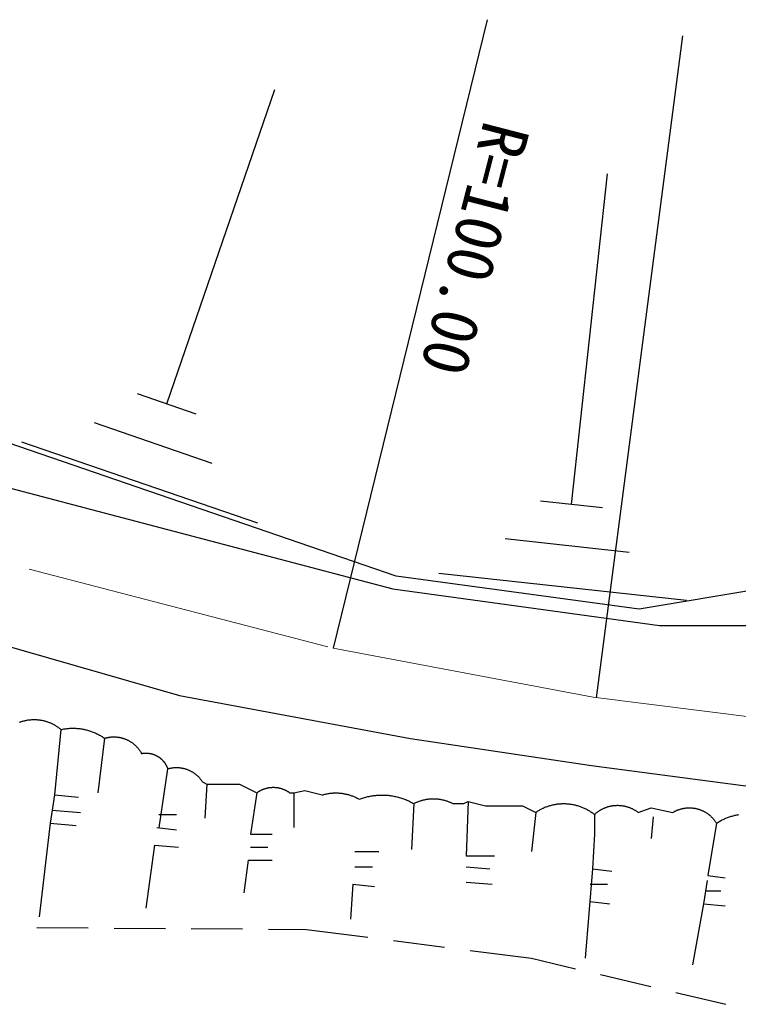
# Model space of a CAD drawing. Units: millimetres, scale not verified. Extents: x 40000 to 680000, y 20000 to 380000.
# Drawn here: x 383062 to 411000, y 283383 to 321652 of the extents above; entities that cross this region are included whole.
import ezdxf
from ezdxf.enums import TextEntityAlignment as Align

# ---------------------------------------------------------------- set-up
doc = ezdxf.new("R2010")
doc.units = ezdxf.units.MM
doc.header["$LTSCALE"] = 1000
doc.linetypes.add('CHAIN', pattern=[18.5, 12, -1.5, 3.5, -1.5])
for name, color, linetype, lineweight in [('M-BGD', 7, 'Continuous', 25), ('M-BMK', 2, 'CHAIN', 13), ('M-BMK-SRVR', 3, 'Continuous', 25)]:
    doc.layers.add(name, color=color, linetype=linetype, lineweight=lineweight)
doc.styles.add('ＭＳ ゴシック', font='')
doc.styles.get('ＭＳ ゴシック').set_extended_font_data('MS Gothic')

msp = doc.modelspace()

# ---------------------------------------------------------------- linework, layer by layer
at = {"layer": 'M-BGD'}
for p, q in [((388782, 306717), (392982, 318936)), ((404520, 302813), (405918, 315658)), ((362757, 308673), (397571, 299534)), ((397701, 300024), (377632, 306922)), ((389927, 306323), (387636, 307110)), ((390548, 304402), (385965, 305977)), ((392314, 302087), (383149, 305237)), ((405724, 302682), (403316, 302944)), ((406754, 300945), (401937, 301469)), ((408988, 299077), (399354, 300126)), ((416695, 300328), (407148, 298746)), ((407148, 298746), (397701, 300024)), ((397571, 299534), (407936, 298102)), ((407936, 298102), (413597, 298109)), ((381317, 297666), (389276, 295387)), ((389276, 295387), (398255, 293708)), ((384667, 294062), (384413, 291522)), ((386360, 293723), (386106, 291606)), ((398255, 293708), (405289, 292663)), ((388489, 290241), (388816, 292538)), ((405289, 292663), (416273, 291211)), ((390170, 292030), (390340, 291945)), ((390340, 291945), (390260, 290621)), ((390340, 291945), (391356, 291945)), ((391356, 291945), (391610, 291945)), ((391610, 291945), (392287, 291606)), ((393726, 291606), (394150, 291691)), ((394150, 291691), (394827, 291522)), ((384413, 291522), (384328, 290929)), ((384413, 291522), (385344, 291437)), ((392287, 291606), (392033, 289998)), ((393557, 291606), (393726, 291606)), ((393726, 291606), (393726, 290252)), ((400330, 291183), (400500, 291268)), ((400500, 291268), (400415, 289151)), ((400500, 291268), (401177, 291098)), ((384328, 290929), (384244, 290421)), ((384328, 290929), (385429, 290844)), ((398383, 291183), (398298, 289405)), ((399907, 291183), (400330, 291183)), ((401177, 291098), (402278, 291098)), ((402278, 291098), (402616, 291098)), ((402616, 291098), (403124, 290844)), ((407104, 290844), (407612, 291014)), ((407104, 290844), (407612, 291014)), ((407612, 291014), (408458, 290844)), ((407612, 291014), (408458, 290844)), ((388477, 290760), (389154, 290760)), ((403124, 290844), (402955, 289320)), ((405410, 290760), (405410, 289998)), ((407696, 290675), (407612, 289828)), ((384244, 290421), (383820, 286780)), ((384244, 290421), (385260, 290336)), ((388392, 290252), (389154, 290167)), ((410152, 290421), (409813, 288389)), ((392033, 289998), (392880, 289998)), ((405410, 289998), (405326, 288643)), ((388308, 289574), (387969, 287119)), ((388308, 289574), (389239, 289490)), ((392033, 289490), (392710, 289490)), ((396097, 289320), (397028, 289320)), ((391948, 288982), (391779, 287712)), ((391948, 288982), (392880, 288982)), ((400415, 289151), (401516, 289151)), ((396097, 288728), (396774, 288728)), ((396097, 288728), (396774, 288728)), ((400415, 288728), (401346, 288643)), ((405326, 288643), (405047, 285175)), ((405326, 288643), (406088, 288558)), ((409796, 288198), (409644, 287288)), ((409813, 288389), (410490, 288304)), ((396012, 288050), (395928, 286696)), ((396012, 288050), (396859, 287966)), ((400415, 288135), (401431, 288050)), ((405241, 288050), (405918, 288050)), ((409728, 287796), (410321, 287796)), ((405241, 287373), (406003, 287288)), ((409644, 287288), (409220, 284918)), ((409644, 287288), (410490, 287204)), ((383730, 286363), (385730, 286349)), ((386730, 286343), (388730, 286329)), ((389730, 286323), (391730, 286310)), ((392730, 286303), (394213, 286293)), ((394213, 286293), (396602, 285987)), ((397594, 285861), (399578, 285607)), ((400570, 285480), (402959, 285174)), ((402959, 285174), (404676, 284767)), ((405649, 284537), (407595, 284075)), ((408568, 283845), (410514, 283383))]:
    msp.add_line(p, q, dxfattribs=at)
for points in [[(383053, 294348), (383080, 294358), (383107, 294367), (383135, 294376), (383162, 294384), (383190, 294392), (383217, 294400), (383245, 294407), (383273, 294413), (383301, 294419), (383329, 294424), (383357, 294429), (383386, 294434), (383414, 294438), (383443, 294441), (383471, 294444), (383500, 294446), (383528, 294448), (383557, 294449), (383586, 294450), (383614, 294451), (383643, 294450), (383672, 294450), (383700, 294449), (383729, 294447), (383757, 294445), (383786, 294442), (383814, 294439), (383843, 294435), (383871, 294431), (383899, 294426), (383928, 294421), (383956, 294415), (383984, 294409), (384011, 294402), (384039, 294395), (384067, 294387), (384094, 294379), (384122, 294370), (384149, 294361), (384176, 294351), (384202, 294341), (384229, 294330), (384255, 294319), (384282, 294307), (384308, 294295), (384333, 294283), (384359, 294270), (384384, 294256), (384409, 294243), (384434, 294228), (384459, 294214), (384483, 294198), (384507, 294183), (384531, 294167), (384554, 294150), (384577, 294133), (384600, 294116), (384623, 294098), (384645, 294080), (384667, 294062)], [(384667, 294062), (384705, 294070), (384743, 294077), (384781, 294084), (384819, 294090), (384857, 294095), (384896, 294100), (384934, 294104), (384973, 294107), (385011, 294110), (385050, 294112), (385088, 294113), (385127, 294113), (385166, 294113), (385204, 294112), (385243, 294110), (385282, 294108), (385320, 294105), (385359, 294101), (385397, 294097), (385435, 294092), (385474, 294086), (385512, 294079), (385550, 294072), (385587, 294064), (385625, 294055), (385663, 294046), (385700, 294036), (385737, 294026), (385774, 294014), (385811, 294002), (385847, 293990), (385884, 293976), (385920, 293962), (385955, 293948), (385991, 293932), (386026, 293916), (386061, 293900), (386096, 293883), (386130, 293865), (386164, 293846), (386198, 293827), (386231, 293808), (386264, 293787), (386296, 293766), (386329, 293745), (386360, 293723)], [(386360, 293723), (386381, 293729), (386402, 293735), (386424, 293741), (386445, 293746), (386466, 293750), (386488, 293755), (386509, 293759), (386531, 293762), (386553, 293766), (386574, 293768), (386596, 293771), (386618, 293773), (386640, 293774), (386662, 293776), (386684, 293777), (386705, 293777), (386727, 293777), (386749, 293777), (386771, 293776), (386793, 293775), (386815, 293773), (386837, 293772), (386859, 293769), (386880, 293767), (386902, 293764), (386924, 293760), (386945, 293756), (386967, 293752), (386988, 293747), (387009, 293742), (387031, 293737), (387052, 293731), (387073, 293725), (387094, 293719), (387115, 293712), (387135, 293705), (387156, 293697), (387176, 293689), (387196, 293681), (387217, 293672), (387236, 293663), (387256, 293653), (387276, 293644), (387295, 293634), (387315, 293623), (387334, 293612), (387352, 293601), (387371, 293590), (387390, 293578), (387408, 293566), (387426, 293553), (387444, 293540), (387461, 293527), (387478, 293514), (387496, 293500), (387512, 293486), (387529, 293472), (387545, 293457), (387561, 293442), (387577, 293427), (387593, 293412), (387608, 293396), (387623, 293380), (387637, 293364), (387652, 293347), (387666, 293330), (387680, 293313), (387693, 293296), (387706, 293278), (387719, 293261), (387732, 293243), (387744, 293224), (387756, 293206), (387767, 293187), (387778, 293169), (387789, 293150), (387800, 293130)], [(387800, 293130), (387815, 293133), (387831, 293136), (387847, 293138), (387862, 293140), (387878, 293142), (387894, 293143), (387910, 293145), (387925, 293145), (387941, 293146), (387957, 293146), (387973, 293147), (387989, 293146), (388005, 293146), (388021, 293145), (388036, 293144), (388052, 293143), (388068, 293141), (388084, 293139), (388099, 293137), (388115, 293135), (388131, 293132), (388146, 293129), (388162, 293125), (388177, 293122), (388193, 293118), (388208, 293114), (388223, 293110), (388238, 293105), (388253, 293100), (388268, 293095), (388283, 293089), (388298, 293084), (388313, 293078), (388327, 293072), (388342, 293065), (388356, 293058), (388370, 293051), (388384, 293044), (388398, 293037), (388412, 293029), (388426, 293021), (388439, 293013), (388453, 293004), (388466, 292995), (388479, 292987), (388492, 292977), (388505, 292968), (388517, 292958), (388530, 292948), (388542, 292938), (388554, 292928), (388566, 292918), (388578, 292907), (388589, 292896), (388601, 292885), (388612, 292874), (388623, 292862), (388633, 292850), (388644, 292839), (388654, 292826), (388664, 292814), (388674, 292802), (388684, 292789), (388693, 292776), (388702, 292764), (388711, 292750), (388720, 292737), (388728, 292724), (388736, 292710), (388744, 292697), (388752, 292683), (388760, 292669), (388767, 292655), (388774, 292640), (388781, 292626), (388787, 292612), (388793, 292597), (388799, 292582), (388805, 292568), (388810, 292553), (388816, 292538)], [(388816, 292538), (388836, 292544), (388857, 292549), (388878, 292554), (388899, 292559), (388920, 292563), (388941, 292567), (388963, 292571), (388984, 292574), (389005, 292577), (389027, 292579), (389048, 292581), (389070, 292583), (389091, 292584), (389113, 292585), (389134, 292586), (389156, 292586), (389177, 292586), (389199, 292585), (389220, 292584), (389242, 292583), (389263, 292581), (389285, 292579), (389306, 292576), (389328, 292573), (389349, 292570), (389370, 292566), (389391, 292562), (389412, 292558), (389433, 292553), (389454, 292548), (389475, 292542), (389496, 292537), (389516, 292530), (389537, 292524), (389557, 292517), (389578, 292509), (389598, 292501), (389618, 292493), (389637, 292485), (389657, 292476), (389677, 292467), (389696, 292457), (389715, 292448), (389734, 292437), (389753, 292427), (389772, 292416), (389790, 292405), (389808, 292393), (389826, 292381), (389844, 292369), (389862, 292357), (389879, 292344), (389896, 292331), (389913, 292317), (389929, 292304), (389946, 292290), (389962, 292275), (389978, 292261), (389993, 292246), (390009, 292231), (390024, 292216), (390039, 292200), (390053, 292184), (390067, 292168), (390081, 292151), (390095, 292135), (390108, 292118), (390121, 292101), (390134, 292083), (390146, 292066), (390159, 292048), (390170, 292030)], [(392287, 291606), (392302, 291618), (392318, 291628), (392333, 291639), (392349, 291650), (392365, 291660), (392381, 291669), (392398, 291679), (392414, 291688), (392431, 291697), (392448, 291706), (392465, 291714), (392482, 291722), (392499, 291730), (392516, 291737), (392534, 291744), (392552, 291751), (392569, 291758), (392587, 291764), (392605, 291770), (392623, 291775), (392642, 291780), (392660, 291785), (392678, 291790), (392697, 291794), (392715, 291798), (392734, 291801), (392752, 291804), (392771, 291807), (392790, 291810), (392809, 291812), (392828, 291814), (392846, 291815), (392865, 291816), (392884, 291817), (392903, 291818), (392922, 291818), (392941, 291818), (392960, 291817), (392979, 291816), (392998, 291815), (393016, 291814), (393035, 291812), (393054, 291810), (393073, 291807), (393092, 291804), (393110, 291801), (393129, 291798), (393147, 291794), (393166, 291790), (393184, 291785), (393202, 291780), (393221, 291775), (393239, 291770), (393257, 291764), (393275, 291758), (393292, 291751), (393310, 291744), (393328, 291737), (393345, 291730), (393362, 291722), (393379, 291714), (393396, 291706), (393413, 291697), (393430, 291688), (393446, 291679), (393463, 291669), (393479, 291660), (393495, 291650), (393511, 291639), (393526, 291628), (393542, 291618), (393557, 291606)], [(394827, 291522), (394859, 291531), (394891, 291540), (394923, 291548), (394955, 291555), (394988, 291562), (395020, 291569), (395053, 291574), (395085, 291579), (395118, 291584), (395151, 291588), (395184, 291591), (395217, 291594), (395250, 291596), (395283, 291598), (395316, 291599), (395349, 291599), (395383, 291599), (395416, 291598), (395449, 291597), (395482, 291594), (395515, 291592), (395548, 291589), (395581, 291585), (395614, 291580), (395646, 291575), (395679, 291569), (395711, 291563), (395744, 291556), (395776, 291549), (395808, 291541), (395840, 291532), (395872, 291523), (395904, 291513), (395935, 291503), (395966, 291492), (395998, 291481), (396028, 291469), (396059, 291456), (396089, 291443), (396120, 291429), (396149, 291415), (396179, 291400), (396208, 291385), (396238, 291369), (396266, 291352)], [(396266, 291352), (396307, 291368), (396349, 291383), (396390, 291397), (396432, 291410), (396474, 291422), (396517, 291434), (396559, 291445), (396602, 291455), (396645, 291465), (396688, 291473), (396731, 291481), (396775, 291488), (396818, 291495), (396862, 291500), (396905, 291505), (396949, 291509), (396993, 291512), (397037, 291515), (397081, 291516), (397125, 291517), (397168, 291517), (397212, 291517), (397256, 291515), (397300, 291513), (397344, 291510), (397388, 291506), (397431, 291501), (397475, 291496), (397519, 291489), (397562, 291482), (397605, 291474), (397648, 291466), (397691, 291457), (397734, 291446), (397776, 291435), (397819, 291424), (397861, 291411), (397903, 291398), (397945, 291384), (397986, 291370), (398027, 291354), (398068, 291338), (398108, 291321), (398149, 291304), (398189, 291285), (398228, 291266), (398267, 291246), (398306, 291226), (398345, 291205), (398383, 291183)], [(398383, 291183), (398409, 291197), (398435, 291210), (398462, 291222), (398489, 291234), (398516, 291246), (398543, 291257), (398570, 291267), (398598, 291278), (398626, 291287), (398654, 291296), (398682, 291305), (398710, 291313), (398738, 291321), (398767, 291328), (398795, 291334), (398824, 291340), (398853, 291346), (398882, 291351), (398911, 291355), (398940, 291359), (398969, 291363), (398998, 291366), (399028, 291368), (399057, 291370), (399086, 291371), (399116, 291372), (399145, 291372), (399174, 291372), (399204, 291371), (399233, 291370), (399262, 291368), (399292, 291366), (399321, 291363), (399350, 291359), (399379, 291355), (399408, 291351), (399437, 291346), (399466, 291340), (399495, 291334), (399523, 291328), (399552, 291321), (399580, 291313), (399608, 291305), (399636, 291296), (399664, 291287), (399692, 291278), (399720, 291267), (399747, 291257), (399774, 291246), (399801, 291234), (399828, 291222), (399855, 291210), (399881, 291197), (399907, 291183)], [(403124, 290844), (403153, 290863), (403181, 290882), (403210, 290900), (403239, 290918), (403269, 290935), (403298, 290951), (403328, 290967), (403359, 290983), (403389, 290998), (403420, 291012), (403451, 291026), (403483, 291039), (403514, 291052), (403546, 291064), (403578, 291076), (403611, 291086), (403643, 291097), (403676, 291107), (403708, 291116), (403741, 291125), (403774, 291133), (403808, 291140), (403841, 291147), (403874, 291153), (403908, 291159), (403942, 291164), (403975, 291169), (404009, 291173), (404043, 291176), (404077, 291179), (404111, 291181), (404145, 291182), (404179, 291183), (404213, 291183), (404247, 291183), (404281, 291182), (404315, 291180), (404349, 291178), (404383, 291175), (404417, 291172), (404451, 291168), (404485, 291163), (404519, 291158), (404552, 291152), (404586, 291146), (404619, 291139), (404652, 291132), (404685, 291123), (404718, 291115), (404751, 291105), (404783, 291095), (404816, 291085), (404848, 291074), (404880, 291062), (404912, 291050), (404943, 291037), (404975, 291024), (405006, 291010), (405037, 290995), (405067, 290980), (405098, 290965), (405128, 290949), (405157, 290932), (405187, 290915), (405216, 290897), (405245, 290879), (405273, 290861), (405301, 290841), (405329, 290822), (405357, 290801), (405384, 290781), (405410, 290760)], [(405410, 290760), (405427, 290775), (405444, 290791), (405462, 290806), (405480, 290821), (405497, 290835), (405516, 290849), (405534, 290863), (405553, 290877), (405572, 290890), (405591, 290903), (405610, 290915), (405630, 290927), (405650, 290939), (405670, 290951), (405690, 290962), (405711, 290973), (405731, 290983), (405752, 290993), (405773, 291003), (405794, 291012), (405815, 291021), (405837, 291029), (405858, 291037), (405880, 291045), (405902, 291052), (405924, 291059), (405946, 291066), (405968, 291072), (405991, 291078), (406013, 291083), (406036, 291088), (406058, 291093), (406081, 291097), (406104, 291101), (406127, 291104), (406149, 291107), (406172, 291110), (406195, 291112), (406218, 291114), (406241, 291115), (406264, 291116), (406287, 291117), (406311, 291117), (406334, 291117), (406357, 291116), (406380, 291115), (406403, 291113), (406426, 291111), (406449, 291109), (406472, 291106), (406494, 291103), (406517, 291100), (406540, 291096), (406563, 291091), (406585, 291087), (406608, 291081), (406630, 291076), (406652, 291070), (406675, 291064), (406697, 291057), (406719, 291050), (406741, 291042), (406762, 291034), (406784, 291026), (406805, 291018), (406826, 291009), (406847, 290999), (406868, 290989), (406889, 290979), (406910, 290969), (406930, 290958), (406950, 290947), (406970, 290935), (406990, 290923), (407009, 290911), (407029, 290898), (407048, 290885), (407067, 290872), (407085, 290858), (407104, 290844)], [(405410, 290760), (405427, 290775), (405444, 290791), (405462, 290806), (405480, 290821), (405497, 290835), (405516, 290849), (405534, 290863), (405553, 290877), (405572, 290890), (405591, 290903), (405610, 290915), (405630, 290927), (405650, 290939), (405670, 290951), (405690, 290962), (405711, 290973), (405731, 290983), (405752, 290993), (405773, 291003), (405794, 291012), (405815, 291021), (405837, 291029), (405858, 291037), (405880, 291045), (405902, 291052), (405924, 291059), (405946, 291066), (405968, 291072), (405991, 291078), (406013, 291083), (406036, 291088), (406058, 291093), (406081, 291097), (406104, 291101), (406127, 291104), (406149, 291107), (406172, 291110), (406195, 291112), (406218, 291114), (406241, 291115), (406264, 291116), (406287, 291117), (406311, 291117), (406334, 291117), (406357, 291116), (406380, 291115), (406403, 291113), (406426, 291111), (406449, 291109), (406472, 291106), (406494, 291103), (406517, 291100), (406540, 291096), (406563, 291091), (406585, 291087), (406608, 291081), (406630, 291076), (406652, 291070), (406675, 291064), (406697, 291057), (406719, 291050), (406741, 291042), (406762, 291034), (406784, 291026), (406805, 291018), (406826, 291009), (406847, 290999), (406868, 290989), (406889, 290979), (406910, 290969), (406930, 290958), (406950, 290947), (406970, 290935), (406990, 290923), (407009, 290911), (407029, 290898), (407048, 290885), (407067, 290872), (407085, 290858), (407104, 290844)], [(408458, 290844), (408477, 290855), (408496, 290866), (408515, 290876), (408535, 290886), (408554, 290896), (408574, 290906), (408594, 290915), (408614, 290923), (408634, 290931), (408654, 290939), (408674, 290947), (408695, 290954), (408716, 290961), (408736, 290968), (408757, 290974), (408778, 290979), (408800, 290985), (408821, 290990), (408842, 290994), (408863, 290999), (408885, 291002), (408906, 291006), (408928, 291009), (408949, 291012), (408971, 291014), (408993, 291016), (409015, 291018), (409036, 291019), (409058, 291020), (409080, 291020), (409102, 291020), (409123, 291020), (409145, 291019), (409167, 291018), (409189, 291017), (409210, 291015), (409232, 291012), (409254, 291010), (409275, 291007), (409297, 291003), (409318, 291000), (409340, 290995), (409361, 290991), (409382, 290986), (409403, 290981), (409424, 290975), (409445, 290969), (409466, 290963), (409487, 290956), (409507, 290949), (409528, 290941), (409548, 290933), (409568, 290925), (409588, 290917), (409608, 290908), (409628, 290898), (409647, 290889), (409667, 290879), (409686, 290869), (409705, 290858), (409724, 290847), (409742, 290836), (409761, 290824), (409779, 290812), (409797, 290800), (409815, 290787), (409832, 290774), (409850, 290761), (409867, 290748), (409884, 290734), (409900, 290720), (409917, 290705), (409933, 290691), (409949, 290676), (409964, 290661), (409980, 290645), (409995, 290629), (410009, 290613), (410024, 290597), (410038, 290580), (410052, 290564), (410065, 290547), (410079, 290529), (410092, 290512), (410104, 290494), (410117, 290476), (410129, 290458), (410140, 290440), (410152, 290421)], [(408458, 290844), (408477, 290855), (408496, 290866), (408515, 290876), (408535, 290886), (408554, 290896), (408574, 290906), (408594, 290915), (408614, 290923), (408634, 290931), (408654, 290939), (408674, 290947), (408695, 290954), (408716, 290961), (408736, 290968), (408757, 290974), (408778, 290979), (408800, 290985), (408821, 290990), (408842, 290994), (408863, 290999), (408885, 291002), (408906, 291006), (408928, 291009), (408949, 291012), (408971, 291014), (408993, 291016), (409015, 291018), (409036, 291019), (409058, 291020), (409080, 291020), (409102, 291020), (409123, 291020), (409145, 291019), (409167, 291018), (409189, 291017), (409210, 291015), (409232, 291012), (409254, 291010), (409275, 291007), (409297, 291003), (409318, 291000), (409340, 290995), (409361, 290991), (409382, 290986), (409403, 290981), (409424, 290975), (409445, 290969), (409466, 290963), (409487, 290956), (409507, 290949), (409528, 290941), (409548, 290933), (409568, 290925), (409588, 290917), (409608, 290908), (409628, 290898), (409647, 290889), (409667, 290879), (409686, 290869), (409705, 290858), (409724, 290847), (409742, 290836), (409761, 290824), (409779, 290812), (409797, 290800), (409815, 290787), (409832, 290774), (409850, 290761), (409867, 290748), (409884, 290734), (409900, 290720), (409917, 290705), (409933, 290691), (409949, 290676), (409964, 290661), (409980, 290645), (409995, 290629), (410009, 290613), (410024, 290597), (410038, 290580), (410052, 290564), (410065, 290547), (410079, 290529), (410092, 290512), (410104, 290494), (410117, 290476), (410129, 290458), (410140, 290440), (410152, 290421)], [(410152, 290421), (410183, 290442), (410215, 290462), (410246, 290481), (410279, 290500), (410311, 290518), (410344, 290536), (410378, 290553), (410411, 290570), (410445, 290585), (410479, 290601), (410514, 290616), (410548, 290630), (410583, 290643), (410618, 290656), (410654, 290668), (410689, 290680), (410725, 290691), (410761, 290701), (410797, 290711), (410833, 290720), (410870, 290728), (410906, 290736), (410943, 290743), (410980, 290749), (411017, 290755)]]:
    msp.add_lwpolyline(points, dxfattribs=at)
at = {"layer": 'M-BMK'}
msp.add_lwpolyline([(365520, 304951), (395251, 297222), (405354, 295315), (440150, 290935)], dxfattribs=at)
at = {"layer": 'M-BMK-SRVR'}
for p, q in [((401240, 321652), (395251, 297222)), ((405493, 295297), (408847, 321020))]:
    msp.add_line(p, q, dxfattribs=at)

# ---------------------------------------------------------------- texts
at = {"layer": 'M-BMK-SRVR', "style": 'ＭＳ ゴシック'}
msp.add_text('R=100.00', height=1833, rotation=255.514, dxfattribs=at).set_placement((399347, 313106), align=Align.BOTTOM_CENTER)

doc.saveas('drawing.dxf')
